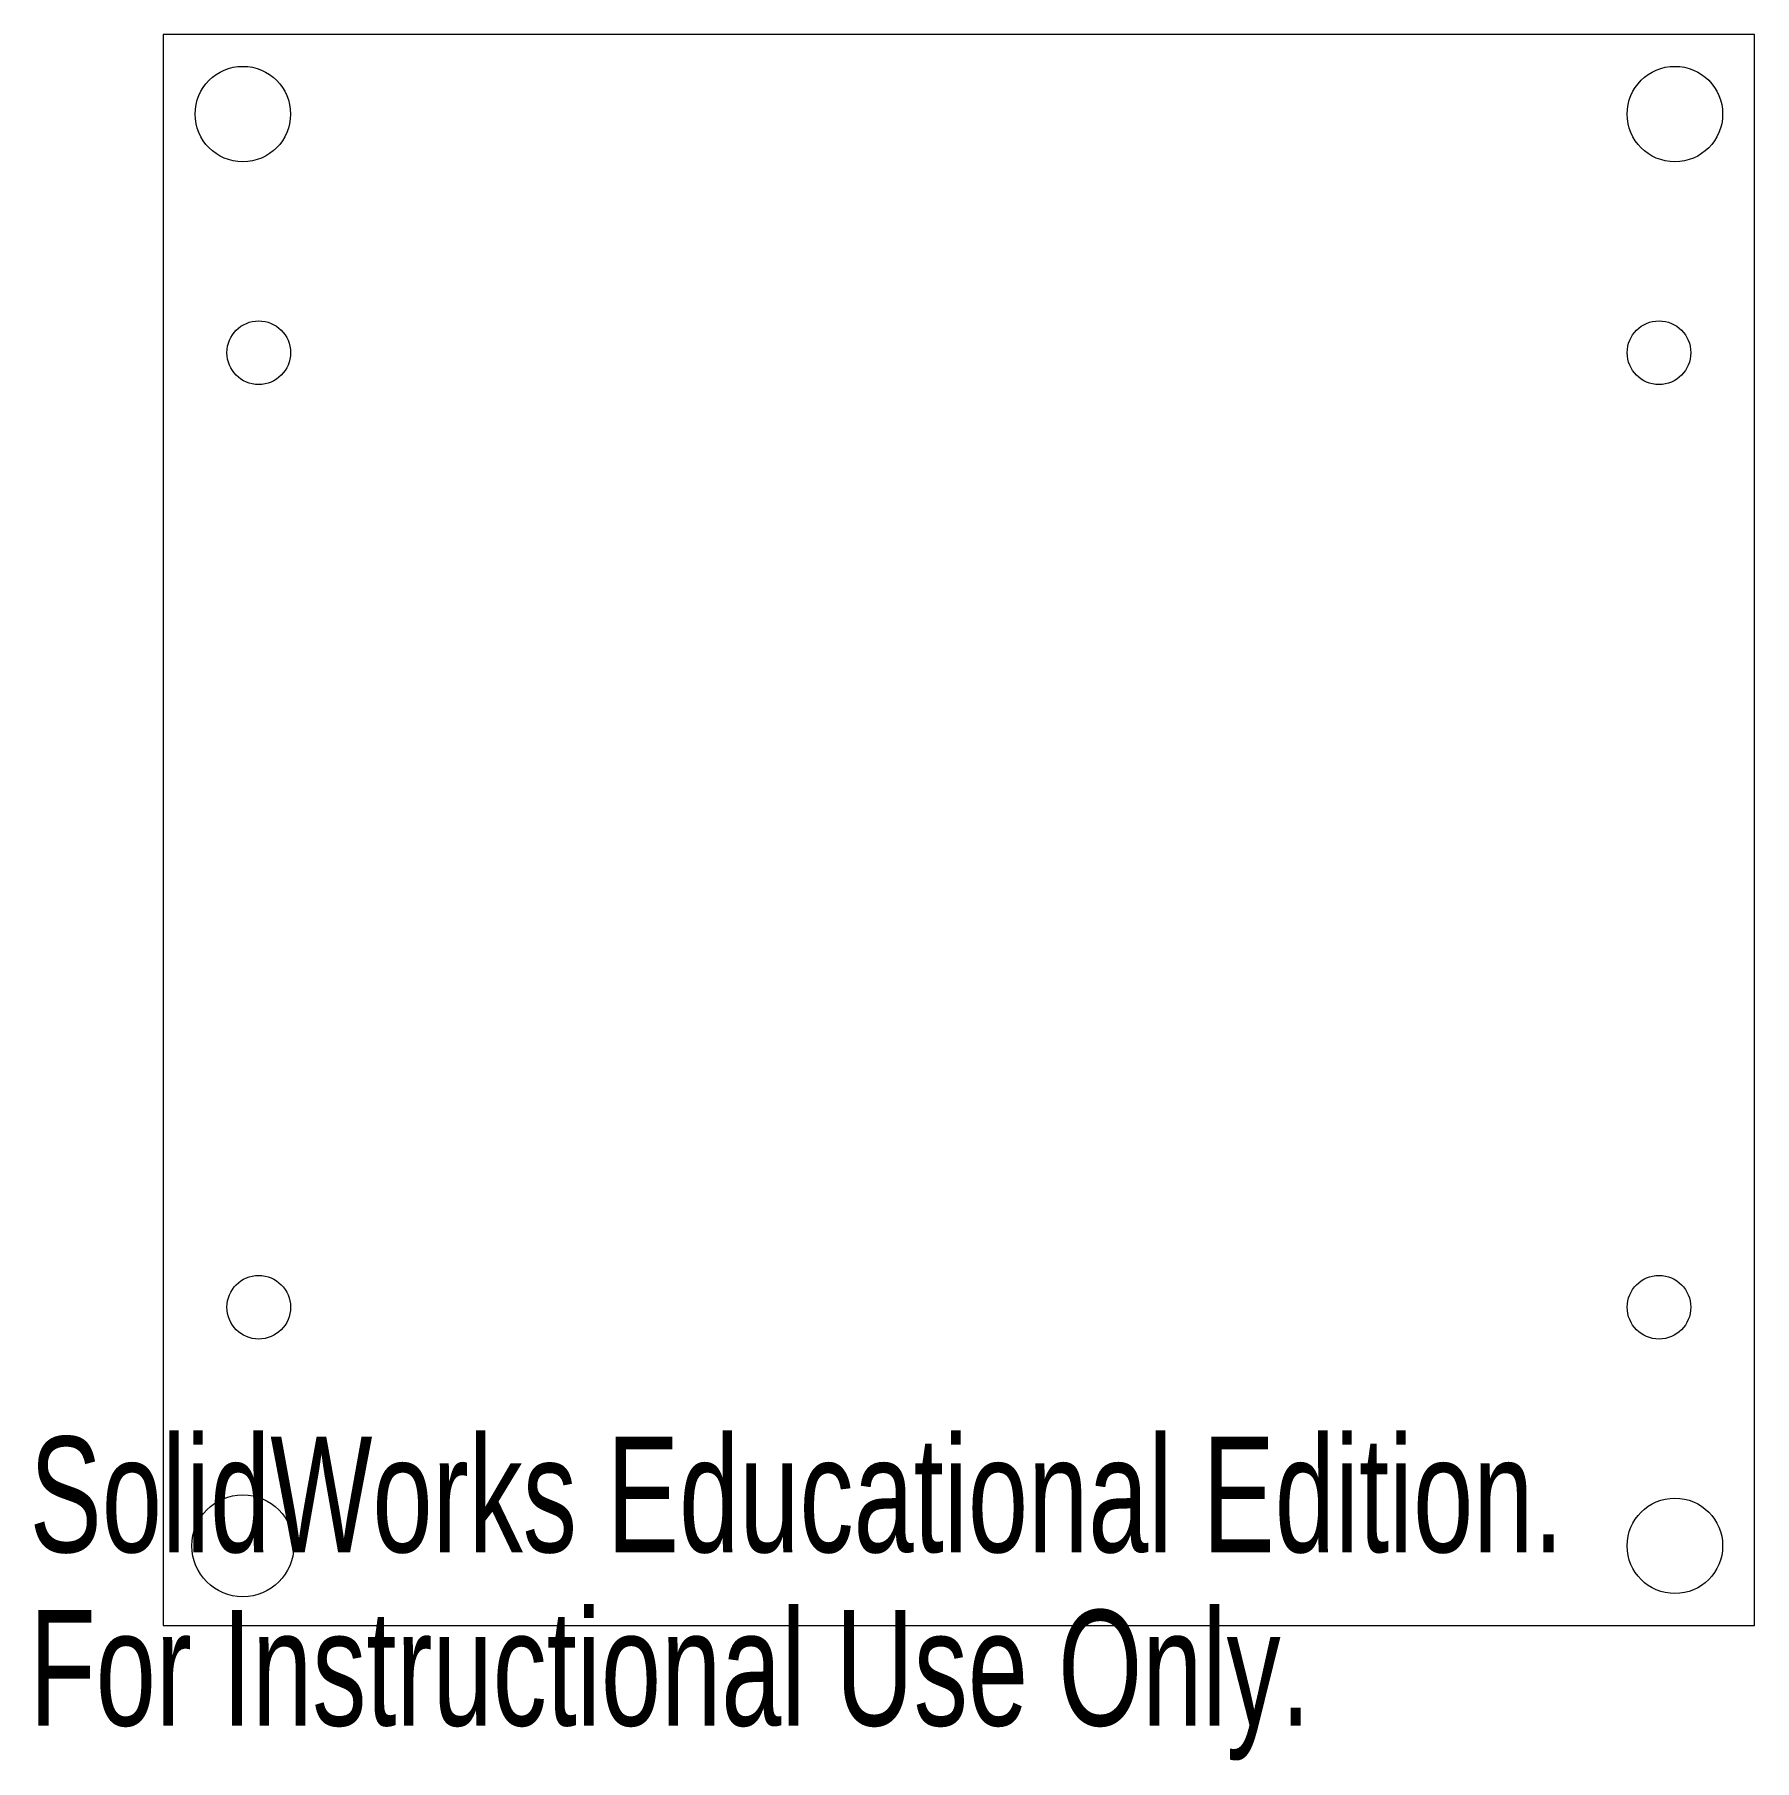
# Model space of a CAD drawing. Header units: millimetres. Extents: x 0.2 to 54.2, y 0 to 54.2.
import ezdxf

# ---------------------------------------------------------------- set-up
doc = ezdxf.new("R2010")
doc.units = ezdxf.units.MM
doc.styles.add('SLDTEXTSTYLE0', font='TXT', dxfattribs={"width": 0.7})

msp = doc.modelspace()

# ---------------------------------------------------------------- linework, layer by layer
at = {"color": 7, "linetype": 'Continuous', "lineweight": 15}
for p, q in [((54.2, 54.2), (4.2, 54.2)), ((4.2, 54.2), (4.2, 4.2)), ((54.2, 4.2), (54.2, 54.2)), ((4.2, 4.2), (54.2, 4.2))]:
    msp.add_line(p, q, dxfattribs=at)
for centre, radius in [((6.7, 51.7), 1.5), ((51.7, 51.7), 1.5), ((7.2, 44.2), 1), ((51.2, 44.2), 1), ((7.2, 14.2), 1), ((51.2, 14.2), 1), ((6.7, 6.7), 1.6), ((51.7, 6.7), 1.5)]:
    msp.add_circle(centre, radius, dxfattribs=at)

# ---------------------------------------------------------------- texts
at = {"color": 7, "linetype": 'Continuous', "char_height": 3.633, "attachment_point": 1, "style": 'SLDTEXTSTYLE0'}
for s, insert in [('SolidWorks Educational Edition.', (0, 10.133)), ('For Instructional Use Only.', (0, 4.683))]:
    msp.add_mtext(s, dxfattribs=dict(at, insert=insert))

doc.saveas('drawing.dxf')
